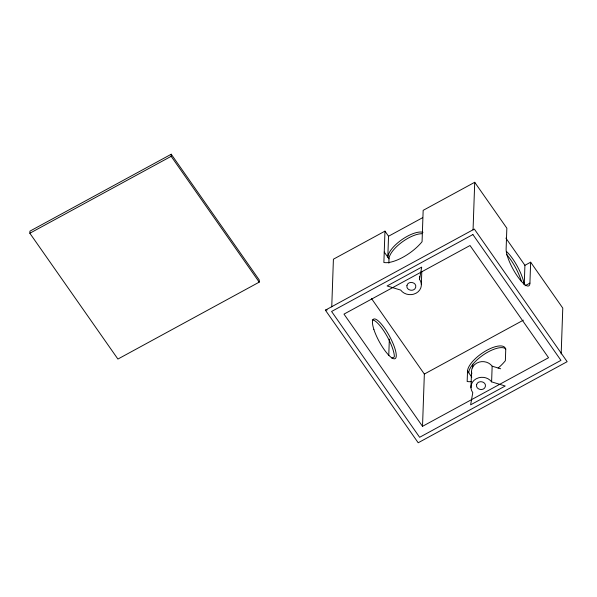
<?xml version="1.0" encoding="UTF-8"?>
<svg xmlns="http://www.w3.org/2000/svg" width="597" height="597" viewBox="0 0 597 597"><rect width="100%" height="100%" fill="white"/><g stroke="black" fill="none" stroke-linecap="round" stroke-linejoin="round"><path stroke-width="0.9" d="M29.85 233.248L29.925 231.151L171.235 154.235L259.292 280.045L259.217 282.135L117.907 359.058L29.85 233.248L171.16 156.324L171.235 154.235M331.745 306.888L333.41 259.202L384.968 231.143L388.535 236.24L387.811 257.15A22.499 8.701 -35 0 1 401.714 239.763A22.499 8.701 -35 0 1 422.989 232.308M384.968 231.143L383.871 262.501A28.126 10.88 -35 0 0 422.064 241.71L423.161 210.353L474.719 182.286L506.846 228.188L506.122 249.098A22.499 5.806 61.4 0 0 517.651 276.553A22.499 5.806 61.4 0 0 529.92 283.097L530.651 262.195L524.92 265.314L524.256 284.403M388.848 263.202L388.998 258.852A22.499 8.701 -35 0 1 401.124 242.778A22.499 8.701 -35 0 1 421.855 233.711M388.766 355.476L389.341 339.111M419.527 279.321L421.698 267.12L387.102 285.948L400.714 290.097A11.253 9.962 2 0 0 413.639 294.194L416.288 293.09A11.253 9.962 2 0 0 419.527 279.321L419.624 276.553M421.355 284.232L421.803 271.314M422.519 426.325L343.984 314.119L470.018 245.516L548.553 357.722L422.519 426.325L424.348 374.058L371.453 298.493M498.122 368.065A28.126 10.88 -35 0 0 505.361 360.722L505.726 350.267A22.499 8.701 -35 0 0 486.995 350.208A22.499 8.701 -35 0 0 467.533 371.058L467.167 381.513A28.126 10.88 -35 0 0 471.369 381.587M473.055 229.972L474.719 182.286M470.966 387.729L471.511 372.05M472.645 367.864L472.772 364.222M491.607 381.864A11.253 9.962 2 0 0 478.675 377.767L476.025 378.871A11.253 9.962 2 0 0 472.787 392.647L470.615 404.841L505.211 386.013L491.607 381.864L492.152 366.185A11.253 9.962 2 0 0 479.219 362.08L476.578 363.192A11.253 9.962 2 0 0 471.794 373.774M561.173 353.946L562.777 308.097L530.651 262.195M388.535 236.24L422.669 217.666M325.387 310.156L474.331 229.076L567.15 361.685L418.198 442.765L325.387 310.156L327.178 309.933M391.878 358.237L394.333 356.902A22.499 5.806 61.4 0 0 385.871 334.201A22.499 5.806 61.4 0 0 372.312 319.947M525.009 285.776L529.92 283.097M424.348 374.058L523.368 320.156M492.152 366.185L500.659 368.774M505.883 238.106L524.92 265.314M384.237 252.046L388.998 258.852M467.533 371.058L471.787 377.132M171.16 156.324L259.217 282.135M506.457 254.404A22.499 5.806 61.4 0 1 521.397 281.538M468.727 372.759A22.499 8.701 -35 0 1 484.868 353.872A22.499 8.701 -35 0 1 505.89 349.021M506.652 251.665A22.499 5.806 61.4 0 1 524.136 284.709M406.96 285.359C405.684 290.53 414.363 292.276 415.699 287.344C416.975 282.18 408.296 280.433 406.96 285.359M476.615 384.617C475.339 389.789 484.025 391.528 485.354 386.602C486.63 381.431 477.951 379.692 476.615 384.617M472.891 234.554L331.581 311.477L419.639 437.288L560.949 360.364L472.891 234.554M373.856 329.365A22.499 5.806 61.4 0 0 394.468 358.812A22.499 5.806 61.4 0 0 384.714 328.41A22.499 5.806 61.4 0 0 373.856 329.365"/></g></svg>
